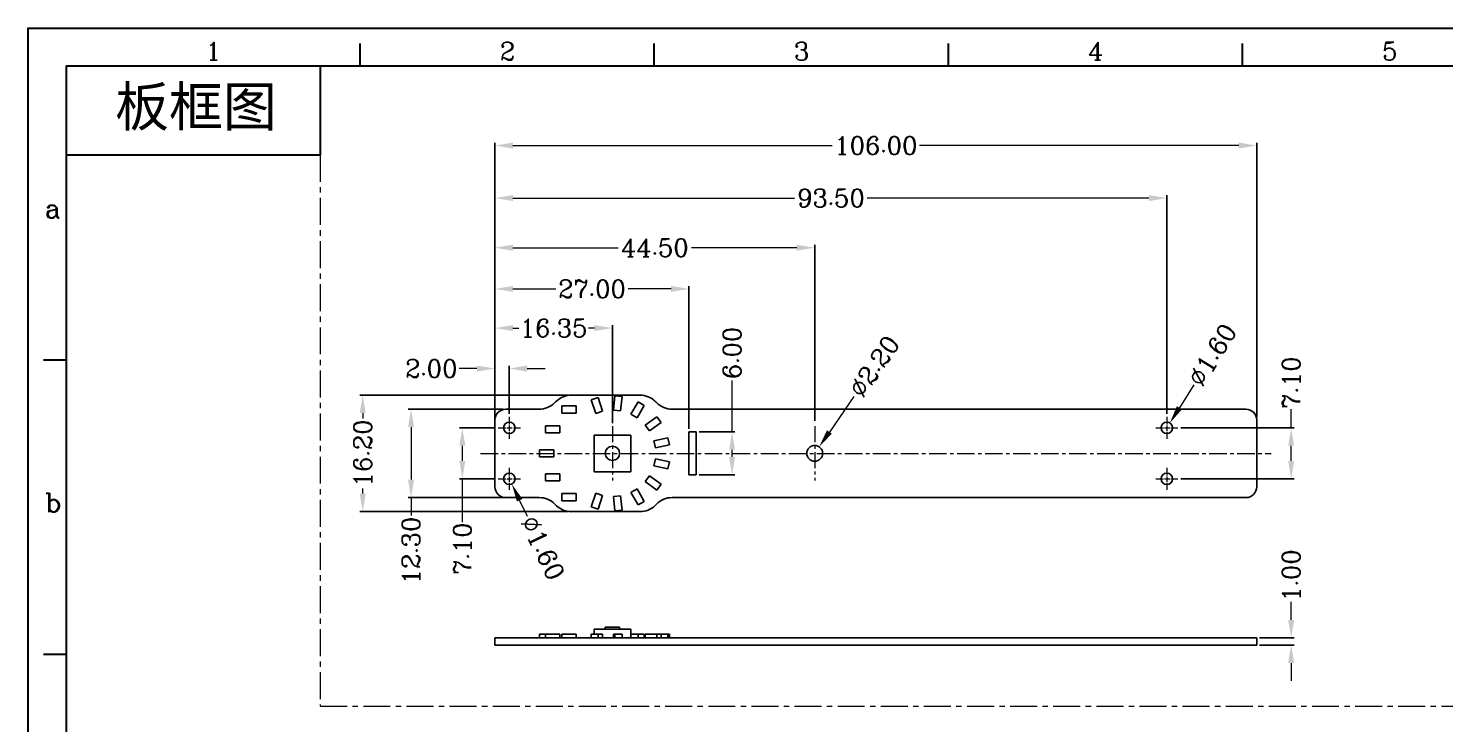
# Model space of a CAD drawing. Header units: inches. Extents: x 0 to 297, y 0 to 210.
# Drawn here: x 0 to 197.1, y 113.3 to 210 of the extents above; entities that cross this region are included whole.
import ezdxf

# ---------------------------------------------------------------- set-up
doc = ezdxf.new("R2010")
doc.units = ezdxf.units.IN
doc.header["$LTSCALE"] = 10
doc.header["$MEASUREMENT"] = 0
doc.linetypes.add('CENTER', pattern=[0.6, 0.375, -0.075, 0.075, -0.075])
for name, color, linetype, lineweight in [('Center-line', 1, 'CENTER', 13), ('Dimension', 3, 'Continuous', 20), ('Solid', 7, 'Continuous', 25), ('Text', 1, 'Continuous', 30), ('图框', 7, 'Continuous', 30), ('标题栏', 7, 'Continuous', 30)]:
    doc.layers.add(name, color=color, linetype=linetype, lineweight=lineweight)
doc.styles.get("Standard").update_dxf_attribs({"font": 'romanc.shx', "bigfont": 'gbcbig.shx'})
doc.styles.add('TEXTSTYLE_1', font='')
doc.styles.get('TEXTSTYLE_1').set_extended_font_data('FangSong_GB2312')
doc.dimstyles.new('scale-1-1', dxfattribs={"dimscale": 0.5, "dimtxt": 5, "dimasz": 5, "dimexe": 0.8, "dimexo": 0.8, "dimgap": 0.1, "dimtad": 0, "dimzin": 0, "dimdsep": 46, "dimtxsty": 'Standard', "dimcen": 0, "dimclrd": 150, "dimclre": 160, "dimclrt": 1, "dimadec": 1, "dimazin": 0, "dimtfac": 1, "dimtofl": 0, "dimtmove": 0, "dimatfit": 3, "dimfxl": 1, "dimtolj": 1, "dimtzin": 0, "dimlwd": 15, "dimarcsym": 0})

# ---------------------------------------------------------------- blocks, each defined once
blk = doc.blocks.new('*D29')
at = {"layer": 'Defpoints', "color": 0}
for p in [(170.93, 193.69), (64.93, 155.01), (170.93, 155.51)]:
    blk.add_point(p, dxfattribs=at)
at = {"layer": 'Dimension', "color": 160, "lineweight": -2}
for p, q in [((64.93, 155.41), (64.93, 194.09)), ((170.93, 155.91), (170.93, 194.09))]:
    blk.add_line(p, q, dxfattribs=at)
at = {"layer": 'Dimension', "color": 150, "lineweight": 15}
for p, q in [((67.43, 193.69), (111.87, 193.69)), ((168.43, 193.69), (123.99, 193.69))]:
    blk.add_line(p, q, dxfattribs=at)
at = {"layer": 'Dimension', "color": 150}
for points in [[(67.43, 194.11), (67.43, 193.27), (64.93, 193.69)], [(168.43, 194.11), (168.43, 193.27), (170.93, 193.69)]]:
    blk.add_solid(points, dxfattribs=at)
at = {"layer": 'Dimension', "color": 1, "insert": (117.93, 193.69), "char_height": 2.5, "attachment_point": 5}
blk.add_mtext('\\A1;106.00', dxfattribs=at)
blk = doc.blocks.new('*D30')
at = {"layer": 'Defpoints', "color": 0}
for p in [(81.28, 168.3), (64.93, 155.01), (81.28, 154.65)]:
    blk.add_point(p, dxfattribs=at)
at = {"layer": 'Dimension', "color": 160, "lineweight": -2}
for p, q in [((64.93, 155.41), (64.93, 168.7)), ((81.28, 155.05), (81.28, 168.7))]:
    blk.add_line(p, q, dxfattribs=at)
at = {"layer": 'Dimension', "color": 150, "lineweight": 15}
for p, q in [((67.43, 168.3), (68.23, 168.3)), ((78.78, 168.3), (77.97, 168.3))]:
    blk.add_line(p, q, dxfattribs=at)
at = {"layer": 'Dimension', "color": 150}
for points in [[(67.43, 168.71), (67.43, 167.88), (64.93, 168.3)], [(78.78, 168.71), (78.78, 167.88), (81.28, 168.3)]]:
    blk.add_solid(points, dxfattribs=at)
at = {"layer": 'Dimension', "color": 1, "insert": (73.1, 168.3), "char_height": 2.5, "attachment_point": 5}
blk.add_mtext('\\A1;16.35', dxfattribs=at)
blk = doc.blocks.new('*D31')
at = {"layer": 'Defpoints', "color": 0}
for p in [(64.93, 173.74), (64.93, 155.01), (91.93, 153.86)]:
    blk.add_point(p, dxfattribs=at)
at = {"layer": 'Dimension', "color": 160, "lineweight": -2}
for p, q in [((64.93, 155.41), (64.93, 174.14)), ((91.93, 154.26), (91.93, 174.14))]:
    blk.add_line(p, q, dxfattribs=at)
at = {"layer": 'Dimension', "color": 150, "lineweight": 15}
for p, q in [((67.43, 173.74), (73.38, 173.74)), ((89.43, 173.74), (83.48, 173.74))]:
    blk.add_line(p, q, dxfattribs=at)
at = {"layer": 'Dimension', "color": 150}
for points in [[(67.43, 174.16), (67.43, 173.33), (64.93, 173.74)], [(89.43, 174.16), (89.43, 173.33), (91.93, 173.74)]]:
    blk.add_solid(points, dxfattribs=at)
at = {"layer": 'Dimension', "color": 1, "insert": (78.43, 173.74), "char_height": 2.5, "attachment_point": 5}
blk.add_mtext('\\A1;27.00', dxfattribs=at)
blk = doc.blocks.new('*D32')
at = {"layer": 'Defpoints', "color": 0}
for p in [(64.93, 162.66), (66.93, 155.95), (64.93, 155.51)]:
    blk.add_point(p, dxfattribs=at)
at = {"layer": 'Dimension', "color": 150, "lineweight": 15}
for p, q in [((62.43, 162.66), (59.93, 162.66)), ((69.43, 162.66), (71.93, 162.66))]:
    blk.add_line(p, q, dxfattribs=at)
at = {"layer": 'Dimension', "color": 160, "lineweight": -2}
for p, q in [((64.93, 155.91), (64.93, 163.06)), ((66.93, 156.35), (66.93, 163.06))]:
    blk.add_line(p, q, dxfattribs=at)
at = {"layer": 'Dimension', "color": 150}
for points in [[(62.43, 163.08), (62.43, 162.24), (64.93, 162.66)], [(69.43, 163.08), (69.43, 162.24), (66.93, 162.66)]]:
    blk.add_solid(points, dxfattribs=at)
at = {"layer": 'Dimension', "color": 1, "insert": (56.07, 162.66), "char_height": 2.5, "attachment_point": 5}
blk.add_mtext('\\A1;2.00', dxfattribs=at)
blk = doc.blocks.new('*D33')
at = {"layer": 'Defpoints', "color": 0}
for p in [(109.43, 179.48), (64.93, 155.51), (109.43, 155.01)]:
    blk.add_point(p, dxfattribs=at)
at = {"layer": 'Dimension', "color": 160, "lineweight": -2}
for p, q in [((64.93, 155.91), (64.93, 179.88)), ((109.43, 155.41), (109.43, 179.88))]:
    blk.add_line(p, q, dxfattribs=at)
at = {"layer": 'Dimension', "color": 150, "lineweight": 15}
for p, q in [((67.43, 179.48), (82.07, 179.48)), ((106.93, 179.48), (92.29, 179.48))]:
    blk.add_line(p, q, dxfattribs=at)
at = {"layer": 'Dimension', "color": 150}
for points in [[(67.43, 179.9), (67.43, 179.06), (64.93, 179.48)], [(106.93, 179.9), (106.93, 179.06), (109.43, 179.48)]]:
    blk.add_solid(points, dxfattribs=at)
at = {"layer": 'Dimension', "color": 1, "insert": (87.18, 179.48), "char_height": 2.5, "attachment_point": 5}
blk.add_mtext('\\A1;44.50', dxfattribs=at)
blk = doc.blocks.new('*D34')
at = {"layer": 'Defpoints', "color": 0}
for p in [(64.93, 186.38), (158.43, 155.95), (64.93, 155.51)]:
    blk.add_point(p, dxfattribs=at)
at = {"layer": 'Dimension', "color": 160, "lineweight": -2}
for p, q in [((64.93, 155.91), (64.93, 186.78)), ((158.43, 156.35), (158.43, 186.78))]:
    blk.add_line(p, q, dxfattribs=at)
at = {"layer": 'Dimension', "color": 150, "lineweight": 15}
for p, q in [((67.43, 186.38), (106.63, 186.38)), ((155.93, 186.38), (116.73, 186.38))]:
    blk.add_line(p, q, dxfattribs=at)
at = {"layer": 'Dimension', "color": 150}
for points in [[(67.43, 186.8), (67.43, 185.97), (64.93, 186.38)], [(155.93, 186.8), (155.93, 185.97), (158.43, 186.38)]]:
    blk.add_solid(points, dxfattribs=at)
at = {"layer": 'Dimension', "color": 1, "insert": (111.68, 186.38), "char_height": 2.5, "attachment_point": 5}
blk.add_mtext('\\A1;93.50', dxfattribs=at)
blk = doc.blocks.new('*D35')
at = {"layer": 'Defpoints', "color": 0}
for p in [(65.39, 154.41), (60.39, 147.31), (65.39, 147.31)]:
    blk.add_point(p, dxfattribs=at)
at = {"layer": 'Dimension', "color": 160, "lineweight": -2}
for p, q in [((64.99, 154.41), (59.99, 154.41)), ((64.99, 147.31), (59.99, 147.31))]:
    blk.add_line(p, q, dxfattribs=at)
at = {"layer": 'Dimension', "color": 150, "lineweight": 15}
for p, q in [((60.39, 151.91), (60.39, 149.81)), ((60.39, 147.31), (60.39, 141.28))]:
    blk.add_line(p, q, dxfattribs=at)
at = {"layer": 'Dimension', "color": 150}
for points in [[(59.98, 151.91), (60.81, 151.91), (60.39, 154.41)], [(59.98, 149.81), (60.81, 149.81), (60.39, 147.31)]]:
    blk.add_solid(points, dxfattribs=at)
at = {"layer": 'Dimension', "color": 1, "insert": (60.39, 137.6), "char_height": 2.5, "attachment_point": 5, "rotation": 90}
blk.add_mtext('\\A1;7.10', dxfattribs=at)
blk = doc.blocks.new('*D36')
at = {"layer": 'Defpoints', "color": 0}
for p in [(66.43, 157.01), (53.25, 144.71), (66.43, 144.71)]:
    blk.add_point(p, dxfattribs=at)
at = {"layer": 'Dimension', "color": 160, "lineweight": -2}
for p, q in [((66.03, 157.01), (52.85, 157.01)), ((66.03, 144.71), (52.85, 144.71))]:
    blk.add_line(p, q, dxfattribs=at)
at = {"layer": 'Dimension', "color": 150, "lineweight": 15}
for p, q in [((53.25, 154.51), (53.25, 147.21)), ((53.25, 144.71), (53.25, 142.21))]:
    blk.add_line(p, q, dxfattribs=at)
at = {"layer": 'Dimension', "color": 150}
for points in [[(52.84, 154.51), (53.67, 154.51), (53.25, 157.01)], [(52.84, 147.21), (53.67, 147.21), (53.25, 144.71)]]:
    blk.add_solid(points, dxfattribs=at)
at = {"layer": 'Dimension', "color": 1, "insert": (53.25, 137.34), "char_height": 2.5, "attachment_point": 5, "rotation": 90}
blk.add_mtext('\\A1;12.30', dxfattribs=at)
blk = doc.blocks.new('*D37')
at = {"layer": 'Defpoints', "color": 0}
for p in [(75.54, 158.96), (46.53, 142.76), (75.54, 142.76)]:
    blk.add_point(p, dxfattribs=at)
at = {"layer": 'Dimension', "color": 160, "lineweight": -2}
for p, q in [((75.14, 158.96), (46.13, 158.96)), ((75.14, 142.76), (46.13, 142.76))]:
    blk.add_line(p, q, dxfattribs=at)
at = {"layer": 'Dimension', "color": 150, "lineweight": 15}
for p, q in [((46.53, 156.46), (46.53, 155.73)), ((46.53, 145.26), (46.53, 145.99))]:
    blk.add_line(p, q, dxfattribs=at)
at = {"layer": 'Dimension', "color": 150}
for points in [[(46.11, 156.46), (46.95, 156.46), (46.53, 158.96)], [(46.11, 145.26), (46.95, 145.26), (46.53, 142.76)]]:
    blk.add_solid(points, dxfattribs=at)
at = {"layer": 'Dimension', "color": 1, "insert": (46.53, 150.86), "char_height": 2.5, "attachment_point": 5, "rotation": 90}
blk.add_mtext('\\A1;16.20', dxfattribs=at)
blk = doc.blocks.new('*D38')
at = {"layer": 'Defpoints', "color": 0}
for p in [(159.97, 154.41), (159.97, 147.31), (175.72, 147.31)]:
    blk.add_point(p, dxfattribs=at)
at = {"layer": 'Dimension', "color": 150, "lineweight": 15}
for p, q in [((175.72, 154.41), (175.72, 157.03)), ((175.72, 149.81), (175.72, 151.91))]:
    blk.add_line(p, q, dxfattribs=at)
at = {"layer": 'Dimension', "color": 160, "lineweight": -2}
for p, q in [((160.37, 154.41), (176.12, 154.41)), ((160.37, 147.31), (176.12, 147.31))]:
    blk.add_line(p, q, dxfattribs=at)
at = {"layer": 'Dimension', "color": 150}
for points in [[(175.3, 151.91), (176.14, 151.91), (175.72, 154.41)], [(175.3, 149.81), (176.14, 149.81), (175.72, 147.31)]]:
    blk.add_solid(points, dxfattribs=at)
at = {"layer": 'Dimension', "color": 1, "insert": (175.72, 160.71), "char_height": 2.5, "attachment_point": 5, "rotation": 90}
blk.add_mtext('\\A1;7.10', dxfattribs=at)
blk = doc.blocks.new('*D39')
at = {"layer": 'Defpoints', "color": 0}
for p in [(170.93, 125.19), (170.93, 124.19), (175.72, 125.19)]:
    blk.add_point(p, dxfattribs=at)
at = {"layer": 'Dimension', "color": 150, "lineweight": 15}
for p, q in [((175.72, 127.69), (175.72, 130.19)), ((175.72, 121.69), (175.72, 119.19))]:
    blk.add_line(p, q, dxfattribs=at)
at = {"layer": 'Dimension', "color": 160, "lineweight": -2}
for p, q in [((171.33, 125.19), (176.12, 125.19)), ((171.33, 124.19), (176.12, 124.19))]:
    blk.add_line(p, q, dxfattribs=at)
at = {"layer": 'Dimension', "color": 150}
for points in [[(175.3, 127.69), (176.14, 127.69), (175.72, 125.19)], [(175.3, 121.69), (176.14, 121.69), (175.72, 124.19)]]:
    blk.add_solid(points, dxfattribs=at)
at = {"layer": 'Dimension', "color": 1, "insert": (175.72, 133.87), "char_height": 2.5, "attachment_point": 5, "rotation": 90}
blk.add_mtext('\\A1;1.00', dxfattribs=at)
blk = doc.blocks.new('*D40')
at = {"layer": 'Defpoints', "color": 0}
for p in [(92.93, 153.86), (97.93, 153.86), (92.93, 147.86)]:
    blk.add_point(p, dxfattribs=at)
at = {"layer": 'Dimension', "color": 150, "lineweight": 15}
for p, q in [((97.93, 153.86), (97.93, 160.98)), ((97.93, 150.36), (97.93, 151.36))]:
    blk.add_line(p, q, dxfattribs=at)
at = {"layer": 'Dimension', "color": 160, "lineweight": -2}
for p, q in [((93.33, 153.86), (98.33, 153.86)), ((93.33, 147.86), (98.33, 147.86))]:
    blk.add_line(p, q, dxfattribs=at)
at = {"layer": 'Dimension', "color": 150}
for points in [[(97.51, 151.36), (98.34, 151.36), (97.93, 153.86)], [(97.51, 150.36), (98.34, 150.36), (97.93, 147.86)]]:
    blk.add_solid(points, dxfattribs=at)
at = {"layer": 'Dimension', "color": 1, "insert": (97.93, 164.84), "char_height": 2.5, "attachment_point": 5, "rotation": 90}
blk.add_mtext('\\A1;6.00', dxfattribs=at)
blk = doc.blocks.new('*D41')
at = {"layer": 'Defpoints', "color": 0}
for p in [(110.05, 151.77), (108.81, 149.95)]:
    blk.add_point(p, dxfattribs=at)
at = {"layer": 'Dimension', "color": 150, "lineweight": 15}
blk.add_line((114.86, 158.79), (111.46, 153.83), dxfattribs=at)
at = {"layer": 'Dimension', "color": 150}
blk.add_solid([(111.12, 154.07), (111.8, 153.6), (110.05, 151.77)], dxfattribs=at)
at = {"layer": 'Dimension', "color": 1, "insert": (117.71, 162.96), "char_height": 2.5, "attachment_point": 5, "rotation": 55.6073}
blk.add_mtext('\\A1;∅2.20', dxfattribs=at)
blk = doc.blocks.new('*D42')
at = {"layer": 'Defpoints', "color": 0}
for p in [(158.01, 153.73), (158.85, 155.09)]:
    blk.add_point(p, dxfattribs=at)
at = {"layer": 'Dimension', "color": 150, "lineweight": 15}
blk.add_line((162.16, 160.42), (160.17, 157.21), dxfattribs=at)
at = {"layer": 'Dimension', "color": 150}
blk.add_solid([(159.82, 157.43), (160.52, 156.99), (158.85, 155.09)], dxfattribs=at)
at = {"layer": 'Dimension', "color": 1, "insert": (164.74, 164.55), "char_height": 2.5, "attachment_point": 5, "rotation": 58.1227}
blk.add_mtext('\\A1;∅1.60', dxfattribs=at)
blk = doc.blocks.new('*D43')
at = {"layer": 'Defpoints', "color": 0}
for p in [(66.58, 148.03), (67.28, 146.59)]:
    blk.add_point(p, dxfattribs=at)
at = {"layer": 'Dimension', "color": 150, "lineweight": 15}
blk.add_line((69.45, 142.09), (68.36, 144.34), dxfattribs=at)
at = {"layer": 'Dimension', "color": 150}
blk.add_solid([(68.74, 144.52), (67.99, 144.16), (67.28, 146.59)], dxfattribs=at)
at = {"layer": 'Dimension', "color": 1, "insert": (71.57, 137.7), "char_height": 2.5, "attachment_point": 5, "rotation": 295.7851}
blk.add_mtext('\\A1;∅1.60', dxfattribs=at)

msp = doc.modelspace()

# ---------------------------------------------------------------- linework, layer by layer
at = {"layer": 'Center-line'}
for p, q in [((40.622, 192.398), (40.622, 115.694)), ((40.622, 115.694), (291.753, 115.694))]:
    msp.add_line(p, q, dxfattribs=at)
at = {"layer": 'Center-line', "ltscale": 0.2}
for p, q in [((66.927, 155.951), (66.927, 152.871)), ((158.427, 155.951), (158.427, 152.871)), ((65.388, 154.411), (68.467, 154.411)), ((156.888, 154.411), (159.967, 154.411)), ((66.927, 148.851), (66.927, 145.771)), ((158.427, 148.851), (158.427, 145.771)), ((65.388, 147.311), (68.467, 147.311)), ((156.888, 147.311), (159.967, 147.311))]:
    msp.add_line(p, q, dxfattribs=at)
at = {"layer": 'Center-line', "ltscale": 0.6}
for p, q in [((81.277, 154.651), (81.277, 147.072)), ((109.427, 154.651), (109.427, 147.072))]:
    msp.add_line(p, q, dxfattribs=at)
at = {"layer": 'Center-line', "ltscale": 0.65}
msp.add_line((62.927, 150.861), (172.927, 150.861), dxfattribs=at)
at = {"layer": 'Solid'}
for p, q in [((75.543, 158.961), (85.132, 158.961)), ((79.281, 158.624), (78.33, 158.315)), ((78.33, 158.315), (78.948, 156.413)), ((79.899, 156.722), (79.281, 158.624)), ((81.616, 158.87), (81.407, 156.881)), ((82.611, 158.765), (81.616, 158.87)), ((82.402, 156.776), (82.611, 158.765)), ((84.844, 158.039), (83.844, 156.307)), ((85.711, 157.539), (84.844, 158.039)), ((71.103, 157.011), (66.427, 157.011)), ((74.237, 157.461), (74.237, 156.461)), ((76.237, 157.461), (74.237, 157.461)), ((74.237, 156.461), (76.237, 156.461)), ((76.237, 156.461), (76.237, 157.461)), ((78.948, 156.413), (79.899, 156.722)), ((81.407, 156.881), (82.402, 156.776)), ((83.844, 156.307), (84.711, 155.807)), ((84.711, 155.807), (85.711, 157.539)), ((87.456, 155.968), (85.838, 154.792)), ((88.044, 155.159), (87.456, 155.968)), ((169.427, 157.011), (89.572, 157.011)), ((64.927, 146.211), (64.927, 155.511)), ((71.957, 154.701), (71.957, 153.701)), ((73.957, 154.701), (71.957, 154.701)), ((73.957, 153.701), (73.957, 154.701)), ((85.838, 154.792), (86.425, 153.983)), ((86.425, 153.983), (88.044, 155.159)), ((91.927, 153.861), (91.927, 147.861)), ((92.927, 153.861), (91.927, 153.861)), ((92.927, 147.861), (92.927, 153.861)), ((170.927, 155.511), (170.927, 146.211)), ((71.957, 153.701), (73.957, 153.701)), ((78.727, 153.411), (78.727, 148.311)), ((83.827, 153.411), (78.727, 153.411)), ((83.827, 148.311), (83.827, 153.411)), ((88.999, 153.014), (87.042, 152.598)), ((87.042, 152.598), (87.25, 151.62)), ((87.25, 151.62), (89.207, 152.035)), ((89.207, 152.035), (88.999, 153.014)), ((71.137, 151.361), (71.137, 150.361)), ((73.137, 151.361), (71.137, 151.361)), ((71.137, 150.361), (73.137, 150.361)), ((73.137, 150.361), (73.137, 151.361)), ((87.25, 150.103), (87.042, 149.125)), ((89.207, 149.687), (87.25, 150.103)), ((71.957, 148.021), (71.957, 147.021)), ((73.957, 148.021), (71.957, 148.021)), ((73.957, 147.021), (73.957, 148.021)), ((78.727, 148.311), (83.827, 148.311)), ((87.042, 149.125), (88.999, 148.709)), ((88.999, 148.709), (89.207, 149.687)), ((91.927, 147.861), (92.927, 147.861)), ((71.957, 147.021), (73.957, 147.021)), ((84.711, 145.915), (83.844, 145.415)), ((85.711, 144.183), (84.711, 145.915)), ((86.425, 147.739), (85.838, 146.93)), ((85.838, 146.93), (87.456, 145.754)), ((88.044, 146.563), (86.425, 147.739)), ((87.456, 145.754), (88.044, 146.563)), ((66.427, 144.711), (71.103, 144.711)), ((74.237, 145.261), (74.237, 144.261)), ((76.237, 145.261), (74.237, 145.261)), ((74.237, 144.261), (76.237, 144.261)), ((76.237, 144.261), (76.237, 145.261)), ((78.948, 145.309), (78.33, 143.407)), ((79.899, 145), (78.948, 145.309)), ((79.281, 143.098), (79.899, 145)), ((82.402, 144.946), (81.407, 144.842)), ((81.407, 144.842), (81.616, 142.853)), ((82.611, 142.957), (82.402, 144.946)), ((83.844, 145.415), (84.844, 143.683)), ((84.844, 143.683), (85.711, 144.183)), ((89.572, 144.711), (169.427, 144.711)), ((75.543, 142.761), (85.132, 142.761)), ((78.33, 143.407), (79.281, 143.098)), ((81.616, 142.853), (82.611, 142.957)), ((78.727, 125.689), (78.727, 126.389)), ((78.727, 126.389), (83.827, 126.389)), ((80.277, 126.389), (80.277, 126.689)), ((80.277, 126.689), (82.277, 126.689)), ((82.277, 126.389), (82.277, 126.689)), ((83.827, 125.189), (83.827, 126.389)), ((64.927, 125.189), (64.927, 124.189)), ((64.927, 125.189), (170.927, 125.189)), ((64.927, 124.189), (170.927, 124.189)), ((71.137, 125.189), (71.137, 125.689)), ((71.137, 125.689), (73.957, 125.689)), ((71.957, 125.189), (71.957, 125.689)), ((73.957, 125.189), (73.957, 125.689)), ((74.237, 125.189), (74.237, 125.689)), ((74.237, 125.689), (76.237, 125.689)), ((76.237, 125.189), (76.237, 125.689)), ((78.33, 125.189), (78.33, 125.689)), ((78.33, 125.689), (79.899, 125.689)), ((79.281, 125.189), (79.281, 125.689)), ((79.899, 125.189), (79.899, 125.689)), ((81.407, 125.189), (81.407, 125.689)), ((81.407, 125.689), (82.611, 125.689)), ((81.616, 125.189), (81.616, 125.689)), ((82.611, 125.189), (82.611, 125.689)), ((83.844, 125.189), (83.844, 125.689)), ((83.844, 125.689), (85.711, 125.689)), ((84.844, 125.189), (84.844, 125.689)), ((85.711, 125.189), (85.711, 125.689)), ((85.838, 125.189), (85.838, 125.689)), ((85.838, 125.689), (89.207, 125.689)), ((87.456, 125.189), (87.456, 125.689)), ((88.044, 125.189), (88.044, 125.689)), ((88.999, 125.189), (88.999, 125.689)), ((89.207, 125.189), (89.207, 125.689)), ((170.927, 125.189), (170.927, 124.189))]:
    msp.add_line(p, q, dxfattribs=at)
for centre, radius in [((66.927, 154.411), 0.8), ((158.427, 154.411), 0.8), ((81.277, 150.861), 1), ((109.427, 150.861), 1.1), ((66.927, 147.311), 0.8), ((158.427, 147.311), 0.8)]:
    msp.add_circle(centre, radius, dxfattribs=at)
for centre, radius, start, end in [((71.103, 160.011), 3, 270, 315.2636), ((80.337, 150.861), 10, 133.23323, 135.2636), ((75.543, 155.961), 3, 90, 133.23323), ((85.132, 155.961), 3, 46.76677, 90), ((80.337, 150.861), 10, 44.7364, 46.76677), ((89.572, 160.011), 3, 224.7364, 270), ((66.427, 155.511), 1.5, 90, 180), ((169.427, 155.511), 1.5, 0, 90), ((66.427, 146.211), 1.5, 180, 270), ((169.427, 146.211), 1.5, 270, 0), ((71.103, 141.711), 3, 44.7364, 90), ((89.572, 141.711), 3, 90, 135.2636), ((80.337, 150.861), 10, 224.7364, 226.76677), ((75.543, 145.761), 3, 226.76677, 270), ((85.132, 145.761), 3, 270, 313.23323), ((80.337, 150.861), 10, 313.23323, 315.2636)]:
    msp.add_arc(centre, radius, start, end, dxfattribs=at)
at = {"layer": '图框'}
for p, q in [((46.177, 204.754), (46.177, 207.902)), ((87.106, 204.754), (87.106, 207.902)), ((128.035, 204.754), (128.035, 207.902)), ((168.965, 204.754), (168.965, 207.902)), ((5.248, 163.825), (2.099, 163.825)), ((5.248, 122.895), (2.099, 122.895))]:
    msp.add_line(p, q, dxfattribs=at)
for points in [[(297, 0), (0, 0), (0, 210.001), (297, 210.001)], [(5.248, 5.247), (291.753, 5.247), (291.753, 204.754), (5.248, 204.754)]]:
    msp.add_lwpolyline(points, close=True, dxfattribs=at)
at = {"layer": '标题栏'}
for p in [(40.622, 204.754), (5.248, 192.398), (5.248, 192.398)]:
    msp.add_line(p, (40.622, 192.398), dxfattribs=at)

# ---------------------------------------------------------------- texts
at = {"layer": 'Text', "insert": (23.324, 198.82), "char_height": 5.5, "width": 27.29851, "attachment_point": 5, "style": 'TEXTSTYLE_1'}
msp.add_mtext('{\\fSimSun|b0|i0|c134|p2;板框图}', dxfattribs=at)
at = {"layer": '图框'}
for s, height, p in [('1', 2.519, (24.658, 205.554)), ('2', 2.519, (65.587, 205.554)), ('3', 2.519, (106.516, 205.554)), ('4', 2.519, (147.445, 205.554)), ('5', 2.519, (188.375, 205.554)), ('a', 2.624, (2.279, 183.631)), ('b', 2.624, (2.279, 142.702))]:
    msp.add_text(s, height=height, dxfattribs=at).set_placement(p)

# ---------------------------------------------------------------- dimensions: what is measured, and where the dimension line sits
at = {"layer": 'Dimension'}
for base, p1, p2, picture, middle in [((170.927, 193.688), (64.927, 155.011), (170.927, 155.511), '*D29', (117.927, 193.688)), ((64.927, 186.382), (158.427, 155.951), (64.927, 155.511), '*D34', (111.677, 186.382)), ((109.427, 179.481), (64.927, 155.511), (109.427, 155.011), '*D33', (87.177, 179.481)), ((64.927, 173.744), (91.927, 153.861), (64.927, 155.011), '*D31', (78.427, 173.744)), ((81.277, 168.296), (64.927, 155.011), (81.277, 154.651), '*D30', (73.102, 168.296)), ((64.927, 162.659), (66.927, 155.951), (64.927, 155.511), '*D32', (56.068, 162.659))]:
    dim = msp.add_linear_dim(base=base, p1=p1, p2=p2, dimstyle='scale-1-1', dxfattribs=at)
    dim.commit()
    dim.dimension.update_dxf_attribs({"geometry": picture, "text_midpoint": middle})
for p1, p2, picture, middle in [((158.005, 153.732), (158.85, 155.091), '*D42', (164.735, 164.554)), ((108.806, 149.953), (110.049, 151.769), '*D41', (117.709, 162.959))]:
    dim = msp.add_diameter_dim_2p(p1=p1, p2=p2, dimstyle='scale-1-1', dxfattribs=at)
    dim.commit()
    dim.dimension.update_dxf_attribs({"geometry": picture, "text_midpoint": middle, "dimtype": 163})
for base, p1, p2, picture, middle in [((97.927, 153.861), (92.927, 147.861), (92.927, 153.861), '*D40', (97.927, 164.84)), ((175.719, 147.311), (159.967, 154.411), (159.967, 147.311), '*D38', (175.719, 160.713)), ((53.253, 144.711), (66.427, 157.011), (66.427, 144.711), '*D36', (53.253, 137.34)), ((60.392, 147.311), (65.388, 154.411), (65.388, 147.311), '*D35', (60.392, 137.596))]:
    dim = msp.add_linear_dim(base=base, p1=p1, p2=p2, angle=90, dimstyle='scale-1-1', dxfattribs=at)
    dim.commit()
    dim.dimension.update_dxf_attribs({"geometry": picture, "text_midpoint": middle, "dimtype": 160})
for base, p1, p2, picture, middle in [((46.529, 142.761), (75.543, 158.961), (75.543, 142.761), '*D37', (46.529, 150.861)), ((175.719, 125.189), (170.927, 124.189), (170.927, 125.189), '*D39', (175.719, 133.87))]:
    dim = msp.add_linear_dim(base=base, p1=p1, p2=p2, angle=90, dimstyle='scale-1-1', dxfattribs=at)
    dim.commit()
    dim.dimension.update_dxf_attribs({"geometry": picture, "text_midpoint": middle})
dim = msp.add_diameter_dim_2p(p1=(66.579, 148.032), p2=(67.275, 146.591), dimstyle='scale-1-1', dxfattribs=at)
dim.commit()
dim.dimension.update_dxf_attribs({"geometry": '*D43', "text_midpoint": (71.57, 137.702)})

doc.saveas('drawing.dxf')
